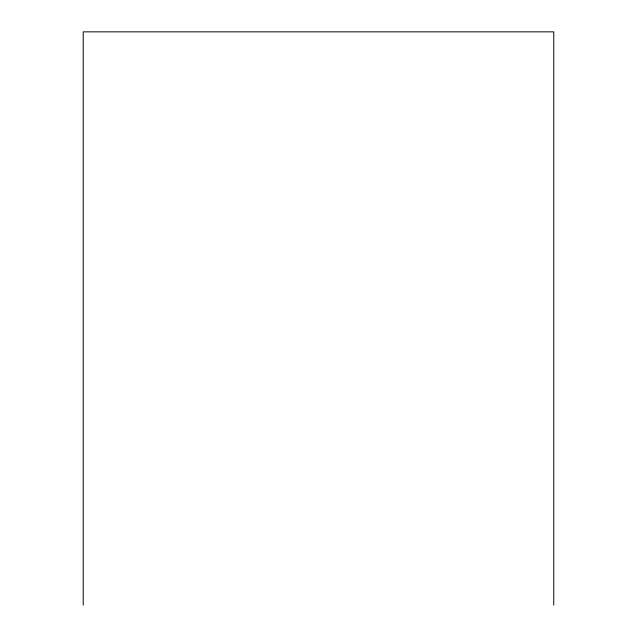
<?xml version="1.0" encoding="UTF-8"?>
<svg xmlns="http://www.w3.org/2000/svg" width="637" height="637" viewBox="0 0 637 637"><rect width="100%" height="100%" fill="white"/><g stroke="black" fill="none" stroke-linecap="round" stroke-linejoin="round"><path stroke-width="0.96" d="M553.768 605.15L553.768 31.85L83.232 31.85L83.232 605.15"/></g></svg>
